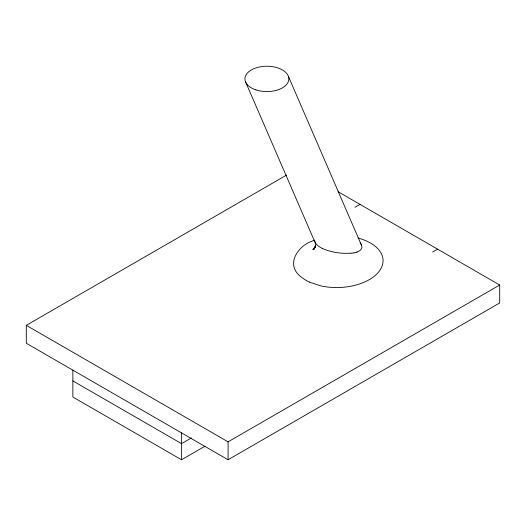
<?xml version="1.0" encoding="UTF-8"?>
<svg xmlns="http://www.w3.org/2000/svg" width="526" height="526" viewBox="0 0 526 526"><rect width="100%" height="100%" fill="white"/><g stroke="black" fill="none" stroke-linecap="round" stroke-linejoin="round"><path stroke-width="0.79" d="M315.416 243.702L315.225 246.661L315.534 245.589L313.95 249.311L315.39 246.779L312.839 249.423L315.179 246.983M314.614 240.02L315.061 242.42L316.685 244.636A18.956 7.489 12.3 0 0 322.293 248.404M338.139 191.74L499.7 285.02L499.7 302.943L228.08 459.763L26.3 343.268L26.3 325.344L286.545 175.092M354.997 207.264L360.008 204.371M432.602 252.066L437.612 249.173M191.392 437.928L181.516 443.635L72.864 380.903M72.864 370.153L72.864 397.038L181.516 459.763L204.949 446.232M26.3 325.344L228.08 441.84L499.7 285.02M314.094 240.52C298.696 244.399 284.697 264.328 300.662 276.531A42.797 24.709 0 0 0 309.558 282.146M356.891 251.993C359.85 251.349 363.315 248.331 361.461 245.096M350.835 253.151C342.387 253.788 333.786 252.671 325.785 249.876A18.726 7.384 12.3 0 1 322.3 248.397M309.558 282.146L320.998 285.914A43.862 25.327 0 0 0 336.331 287.564L341.21 287.426A46.012 26.563 0 0 0 355.313 285.224A47.261 27.286 0 0 0 377.306 273.5A46.163 26.648 0 0 0 382.737 263.776L382.935 262.5A43.02 24.84 0 0 0 358.147 238.061M245.399 81.504L315.061 242.42M288.366 76.316L361.23 244.682M228.08 441.84L228.08 459.763M181.516 432.878L181.516 459.763M353.932 252.835A33.046 11.671 13.9 0 1 350.967 253.236M357.101 252.099A33 12.137 15.2 0 1 354.037 252.901M360.086 242.992A19.916 7.811 12.6 0 1 361.566 245.109M255.906 89.887A21.947 12.67 0 0 0 288.833 78.913A21.947 12.67 0 0 0 255.906 67.933A21.947 12.67 0 0 0 255.906 89.887"/></g></svg>
